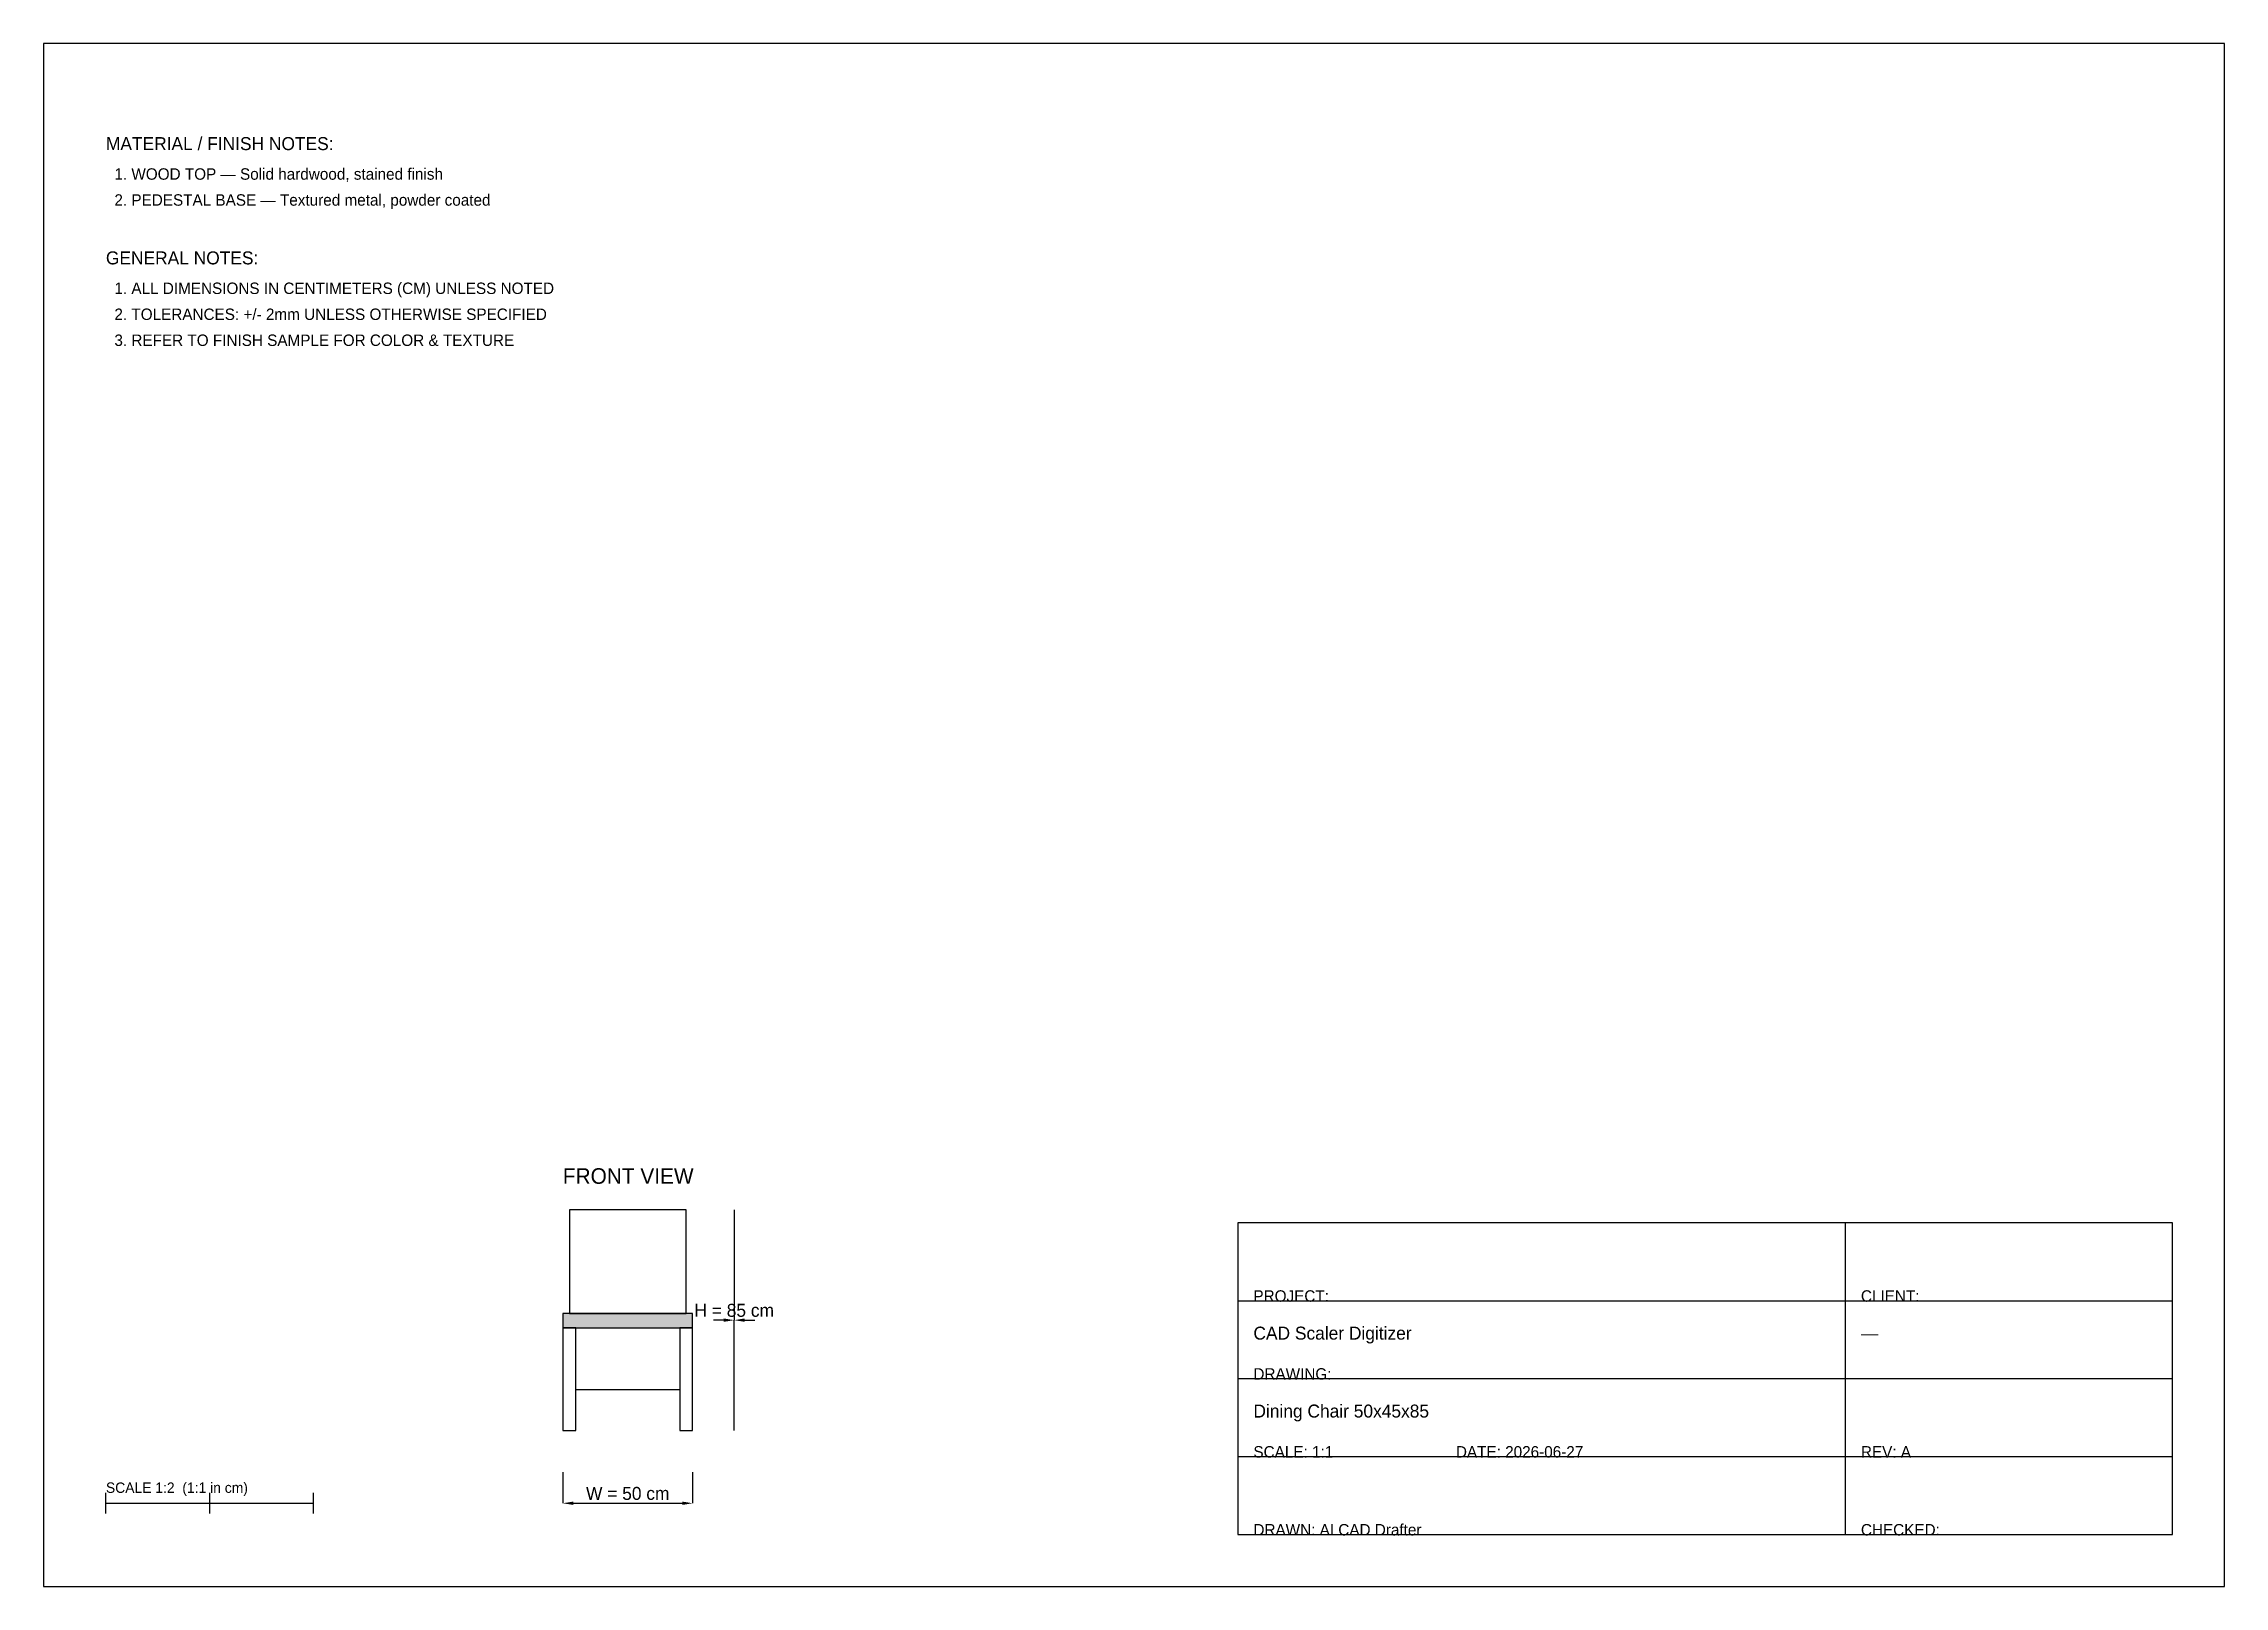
# Model space of a CAD drawing. Header units: metres. Extents: x 0 to 420, y 0 to 297.
import ezdxf

# ---------------------------------------------------------------- set-up
doc = ezdxf.new("R2010")
doc.units = ezdxf.units.M
for name, color, linetype in [('ANNOTATIONS', 2, 'CONTINUOUS'), ('BORDER', 7, 'CONTINUOUS'), ('HATCH', 8, 'CONTINUOUS'), ('HIDDEN', 251, 'Continuous'), ('MTEXT', 2, 'CONTINUOUS'), ('OUTLINE', 7, 'CONTINUOUS'), ('TITLE', 6, 'CONTINUOUS')]:
    doc.layers.add(name, color=color, linetype=linetype)
doc.dimstyles.get("Standard").update_dxf_attribs({"dimtxt": 2.5, "dimasz": 2.5, "dimexe": 1.25, "dimexo": 0.625, "dimtad": 1, "dimcen": 2.5, "dimazin": 3, "dimtfac": 1, "dimtmove": 0, "dimatfit": 3})

# ---------------------------------------------------------------- blocks, each defined once
blk = doc.blocks.new('_CLOSEDFILLED')
at = {"color": 0, "linetype": 'BYBLOCK'}
blk.add_solid([(-1, 0.16), (0, 0), (-1, -0.16)], dxfattribs=at)
blk = doc.blocks.new('*D1')
for p, q in [((133, 72.5), (133, 51.25)), ((131, 51.25), (129, 51.25)), ((133, 30), (133, 51.25)), ((133, 51.25), (133, 51.25)), ((135, 51.25), (137, 51.25))]:
    blk.add_line(p, q)
at = {"layer": 'Defpoints'}
for p in [(133, 72.5), (133, 51.25), (133, 30)]:
    blk.add_point(p, dxfattribs=at)
at = {"xscale": 2, "yscale": 2}
blk.add_blockref('_CLOSEDFILLED', (133, 51.25), dxfattribs=at)
at = {"xscale": 2, "yscale": 2, "rotation": 180}
blk.add_blockref('_CLOSEDFILLED', (133, 51.25), dxfattribs=at)
at = {"insert": (133, 53.125), "char_height": 2.5, "attachment_point": 5}
blk.add_mtext('H = 85 cm', dxfattribs=at)
blk = doc.blocks.new('*D2')
for p, q in [((100, 22), (100, 16)), ((125, 22), (125, 16)), ((102, 16), (123, 16))]:
    blk.add_line(p, q)
at = {"layer": 'Defpoints'}
for p in [(100, 22), (125, 22), (100, 16)]:
    blk.add_point(p, dxfattribs=at)
at = {"xscale": 2, "yscale": 2, "rotation": 180}
blk.add_blockref('_CLOSEDFILLED', (100, 16), dxfattribs=at)
at = {"xscale": 2, "yscale": 2}
blk.add_blockref('_CLOSEDFILLED', (125, 16), dxfattribs=at)
at = {"insert": (112.5, 17.875), "char_height": 2.5, "attachment_point": 5}
blk.add_mtext('W = 50 cm', dxfattribs=at)

msp = doc.modelspace()

# ---------------------------------------------------------------- hatches: boundary and pattern name
at = {"layer": 'HATCH'}
msp.add_hatch(color=8, dxfattribs=at).paths.add_polyline_path([(100, 49.8), (125, 49.8), (125, 52.5), (100, 52.5)])

# ---------------------------------------------------------------- linework, layer by layer
at = {"layer": 'BORDER'}
msp.add_lwpolyline([(0, 0), (420, 0), (420, 297), (0, 297)], close=True, dxfattribs=at)
at = {"layer": 'HIDDEN'}
msp.add_line((102.5, 37.88), (122.5, 37.88), dxfattribs=at)
at = {"layer": 'OUTLINE'}
for points in [[(101.25, 52.5), (123.75, 52.5), (123.75, 72.5), (101.25, 72.5)], [(100, 49.8), (125, 49.8), (125, 52.5), (100, 52.5)], [(100, 30), (102.5, 30), (102.5, 49.8), (100, 49.8)], [(122.5, 30), (125, 30), (125, 49.8), (122.5, 49.8)]]:
    msp.add_lwpolyline(points, close=True, dxfattribs=at)
at = {"layer": 'TITLE'}
for p, q in [((347, 10), (347, 70)), ((230, 55), (410, 55)), ((230, 40), (410, 40)), ((230, 25), (410, 25)), ((12, 14), (12, 18)), ((32, 14), (32, 18)), ((52, 14), (52, 18)), ((12, 16), (52, 16))]:
    msp.add_line(p, q, dxfattribs=at)
msp.add_lwpolyline([(230, 10), (410, 10), (410, 70), (230, 70)], close=True, dxfattribs=at)

# ---------------------------------------------------------------- texts
at = {"layer": 'ANNOTATIONS', "insert": (100, 80.5), "char_height": 3, "attachment_point": 1}
msp.add_mtext('FRONT VIEW', dxfattribs=at)
at = {"layer": 'MTEXT', "attachment_point": 1}
for s, insert, char_height in [('MATERIAL / FINISH NOTES:', (12, 279), 2.5), ('  1. WOOD TOP — Solid hardwood, stained finish', (12, 273), 2.2), ('  2. PEDESTAL BASE — Textured metal, powder coated', (12, 268), 2.2), ('GENERAL NOTES:', (12, 257), 2.5), ('  1. ALL DIMENSIONS IN CENTIMETERS (CM) UNLESS NOTED', (12, 251), 2.2), ('  2. TOLERANCES: +/- 2mm UNLESS OTHERWISE SPECIFIED', (12, 246), 2.2), ('  3. REFER TO FINISH SAMPLE FOR COLOR & TEXTURE', (12, 241), 2.2)]:
    msp.add_mtext(s, dxfattribs=dict(at, insert=insert, char_height=char_height))
at = {"layer": 'TITLE', "attachment_point": 1}
for s, insert, char_height in [('PROJECT:', (233, 57), 2.2), ('CLIENT:', (350, 57), 2.2), ('CAD Scaler Digitizer', (233, 50), 2.5), ('—', (350, 50), 2.5), ('DRAWING:', (233, 42), 2.2), ('Dining Chair 50x45x85', (233, 35), 2.5), ('SCALE: 1:1', (233, 27), 2.2), ('DATE: 2026-06-27', (272, 27), 2.2), ('REV: A', (350, 27), 2.2), ('SCALE 1:2  (1:1 in cm)', (12, 20), 2), ('DRAWN: AI CAD Drafter', (233, 12), 2.2), ('CHECKED:', (350, 12), 2.2)]:
    msp.add_mtext(s, dxfattribs=dict(at, insert=insert, char_height=char_height))

# ---------------------------------------------------------------- dimensions: what is measured, and where the dimension line sits
for base, p1, p2, text, picture, middle in [((133, 51.25), (133, 30), (133, 72.5), 'H = 85 cm', '*D1', (133, 53.12)), ((100, 16), (100, 22), (125, 22), 'W = 50 cm', '*D2', (112.5, 17.88))]:
    dim = msp.add_linear_dim(base=base, p1=p1, p2=p2, text=text, dimstyle='Standard', override={"dimtxt": 2.5, "dimasz": 2, "dimdec": 0})
    dim.commit()
    dim.dimension.update_dxf_attribs({"geometry": picture, "text_midpoint": middle})

doc.saveas('drawing.dxf')
